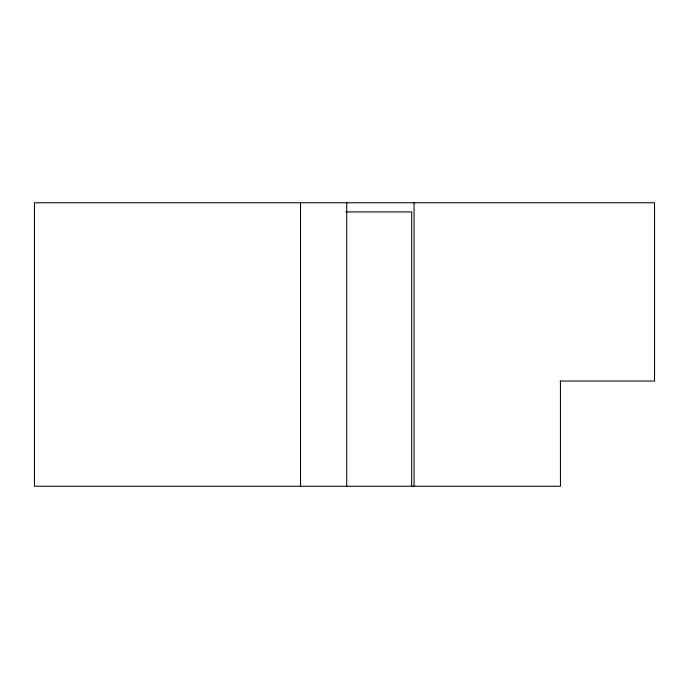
<?xml version="1.0" encoding="UTF-8"?>
<svg xmlns="http://www.w3.org/2000/svg" width="689" height="689" viewBox="0 0 689 689"><rect width="100%" height="100%" fill="white"/><g stroke="black" fill="none" stroke-linecap="round" stroke-linejoin="round"><path stroke-width="1.03" d="M345.818 211.911L411.686 211.911L411.686 486.227M560.131 381.043L654.55 381.043L654.55 202.773L34.45 202.773L34.45 486.227L560.441 486.227L560.441 381.043M414.055 202.773L414.055 486.227M346.731 202.773L346.731 486.227M300.525 202.773L300.525 486.227"/></g></svg>
